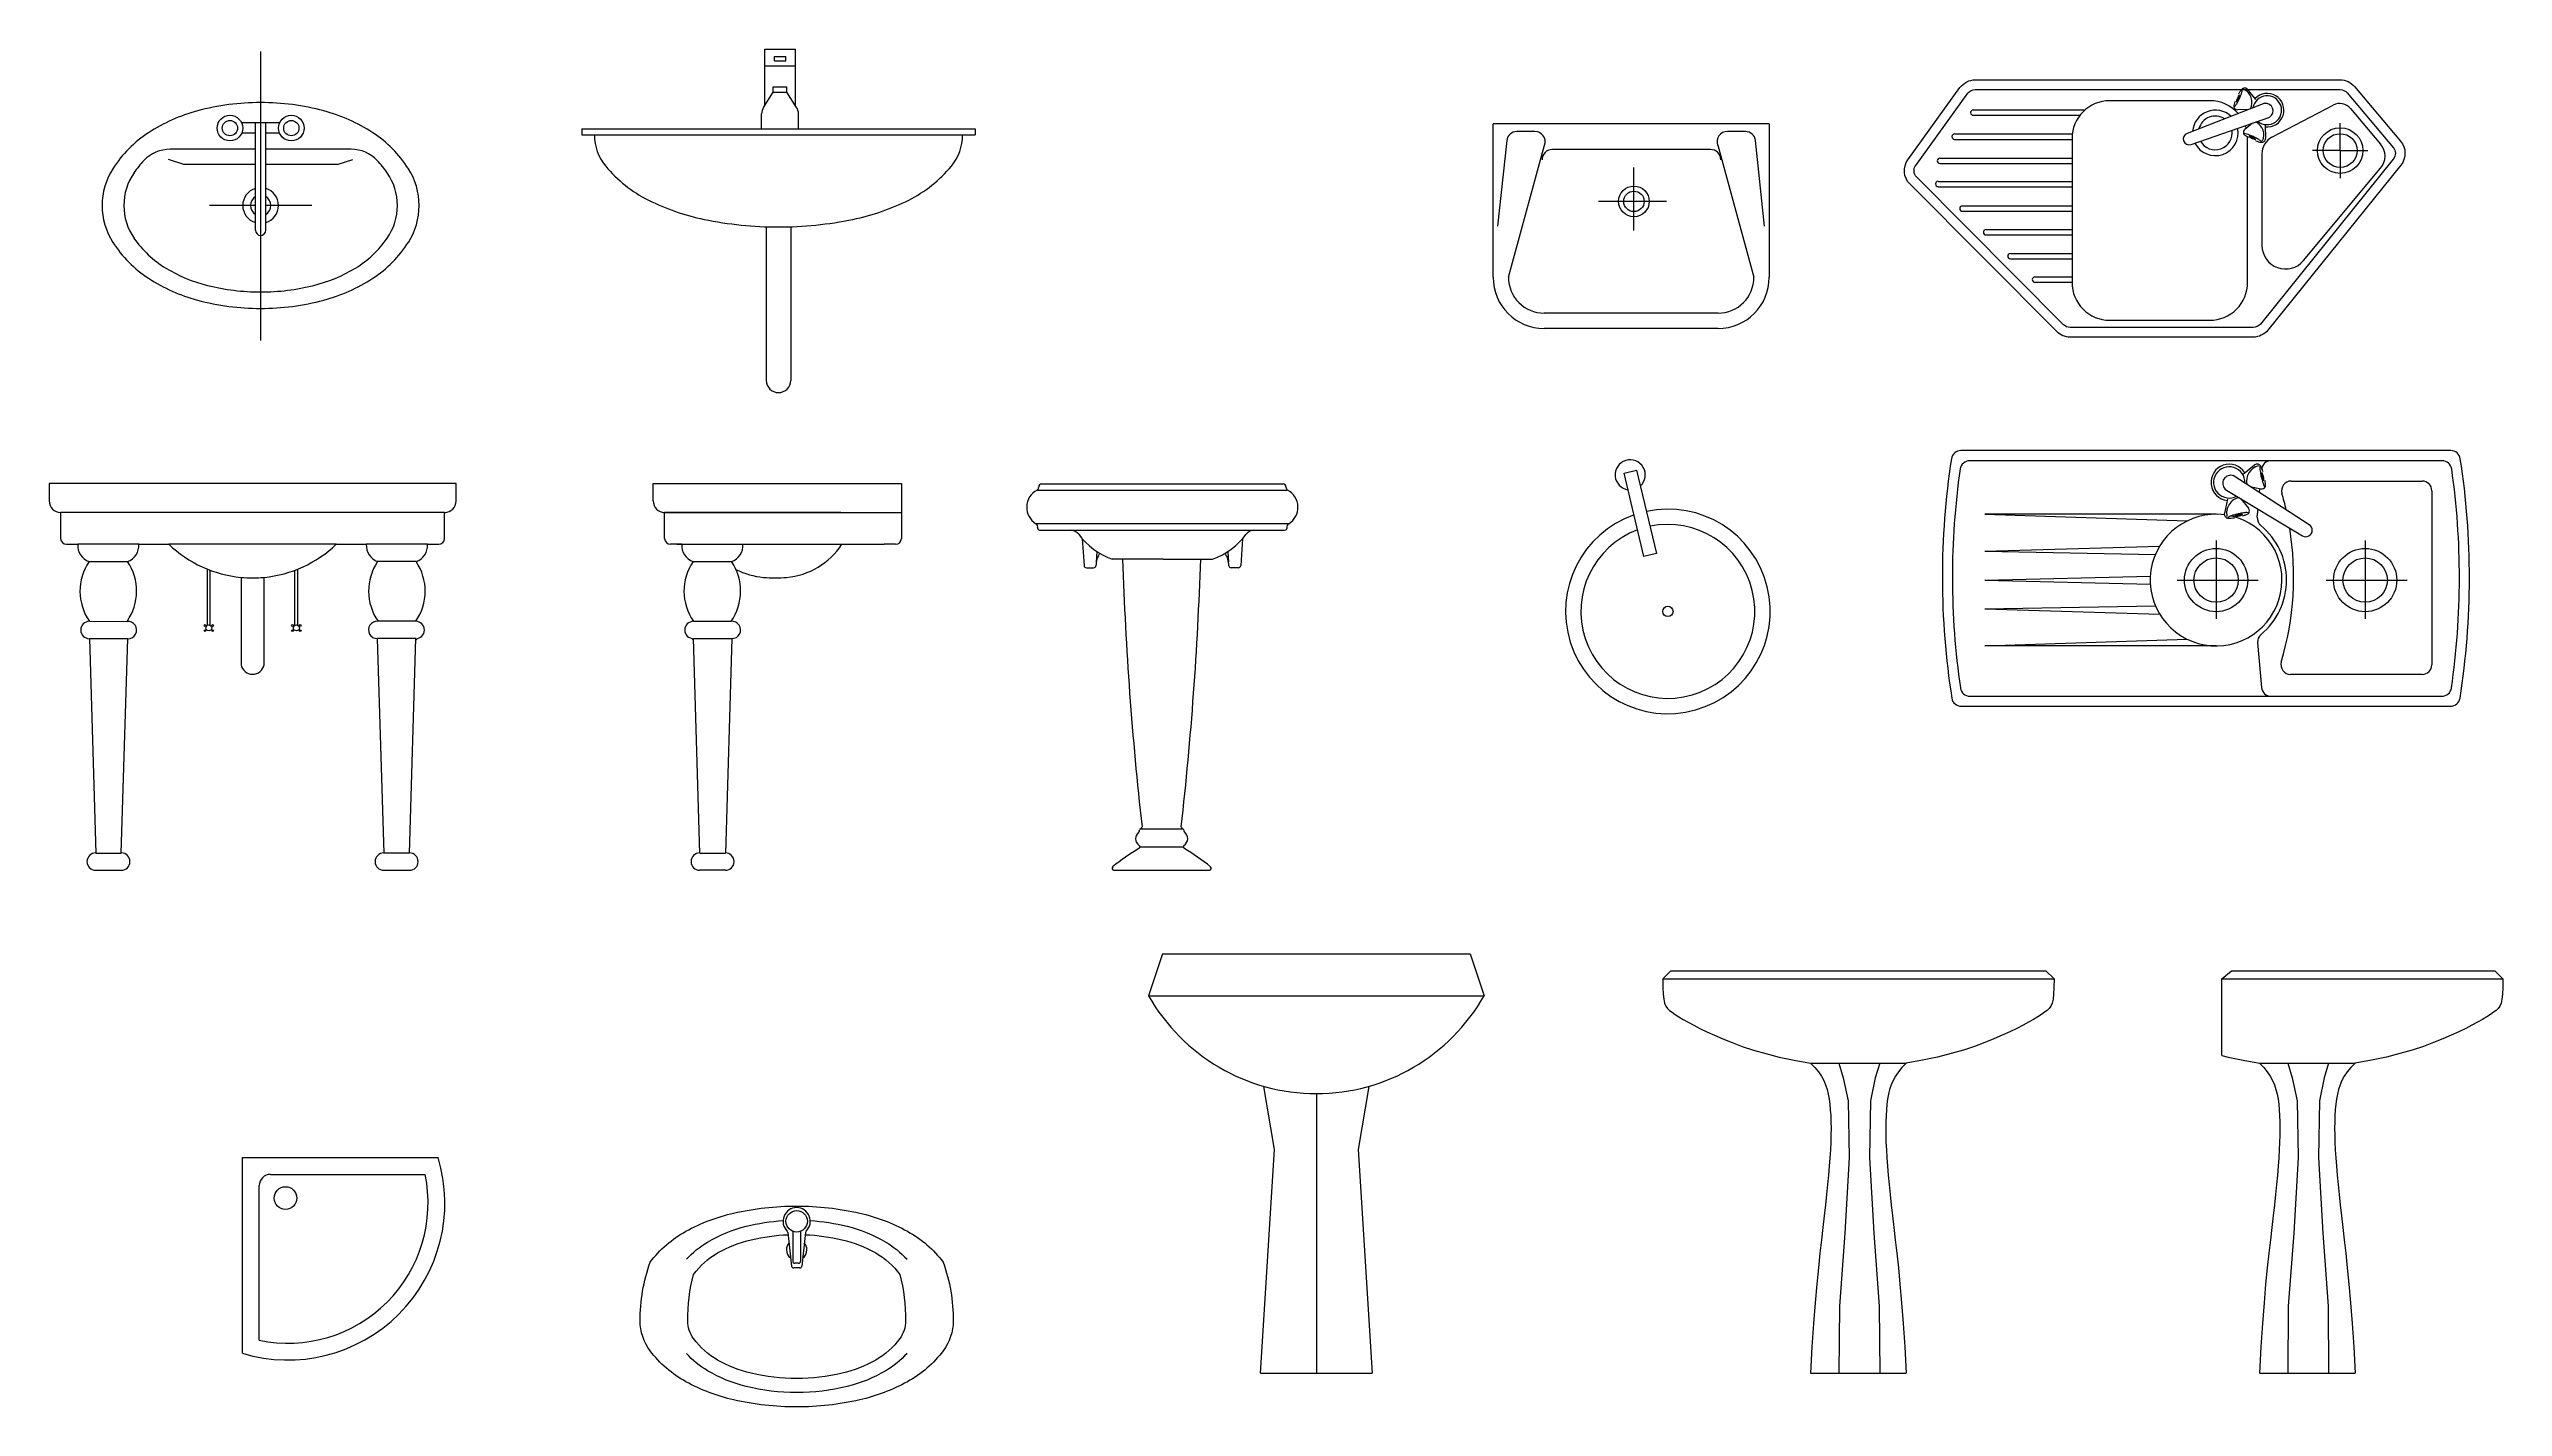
# Model space of a CAD drawing. Header units: centimetres. Extents: x 1964 to 2800, y 7671 to 8291.
# Drawn here: x 2252 to 2800, y 7671 to 7975 of the extents above; entities that cross this region are included whole.
import ezdxf

# ---------------------------------------------------------------- set-up
doc = ezdxf.new("R2010")
doc.units = ezdxf.units.CM
doc.header["$LTSCALE"] = 12.7
doc.styles.add('Txt', font='txt_____.ttf')

# ---------------------------------------------------------------- blocks, each defined once
blk = doc.blocks.new('Group')
for p, q in [((1109.81, 1838.92), (1165.3, 1838.92)), ((1109.81, 1835.04), (1109.81, 1838.92)), ((1165.3, 1838.92), (1165.3, 1826.66)), ((1112.39, 1832.25), (1112.17, 1832.47)), ((1112.39, 1832.46), (1165.3, 1832.46)), ((1151.75, 1832.46), (1112.39, 1832.46)), ((1112.39, 1826.66), (1112.39, 1832.46)), ((1116.21, 1825.37), (1113.68, 1825.37)), ((1115.13, 1825.37), (1149.59, 1825.37)), ((1116.21, 1825.37), (1161.48, 1825.37)), ((1118.73, 1821.5), (1127.35, 1821.5)), ((1126.36, 1825.37), (1149.59, 1825.37)), ((1164.01, 1825.37), (1161.48, 1825.37)), ((1118.82, 1808.13), (1127.26, 1808.13)), ((1118.83, 1803.91), (1118.46, 1804.29)), ((1120.23, 1756.33), (1118.82, 1804.26)), ((1118.82, 1804.26), (1127.44, 1804.26)), ((1127.44, 1804.26), (1125.96, 1756.33)), ((1120.23, 1756.33), (1125.96, 1756.33)), ((1125.96, 1752.46), (1120.23, 1752.46))]:
    blk.add_line(p, q)
for centre, radius, start, end in [((1112.39, 1835.04), 2.58, 180, 270), ((1113.68, 1826.66), 1.29, 180, 270), ((1164.01, 1826.66), 1.29, 270, 0), ((1120.08, 1825.13), 3.88, 176.5107, 249.7114), ((1128.55, 1814.88), 11.84, 146.0277, 214.7608), ((1117.53, 1814.88), 11.84, 325.2392, 33.9723), ((1126.01, 1825.13), 3.88, 290.2886, 3.4893), ((1138.31, 1834.21), 16.3, 274.7125, 327.1526), ((1135.83, 1834.21), 16.3, 242.613, 265.2875), ((1137.07, 1844.37), 26.53, 264.4186, 275.5814), ((1118.82, 1806.19), 1.94, 90, 270), ((1127.43, 1806.2), 1.94, 270.1208, 95.1404), ((1120.23, 1754.4), 1.94, 90, 270), ((1125.96, 1754.4), 1.94, 270, 90)]:
    blk.add_arc(centre, radius, start, end)
blk = doc.blocks.new('Group-1')
for p, q in [((1018.03, 1644.49), (1018.03, 1688.22)), ((1018.03, 1688.22), (1061.76, 1688.22)), ((1024.28, 1684.47), (1058.85, 1684.47)), ((1021.78, 1647.4), (1021.78, 1681.97))]:
    blk.add_line(p, q)
blk.add_circle((1027.65, 1679.18), 2.54)
for centre, radius, start, end in [((1028.19, 1678.06), 35.08, 253.1627, 16.8373), ((1024.28, 1681.97), 2.5, 90, 180), ((1028.19, 1678.06), 31.33, 258.1904, 11.8096)]:
    blk.add_arc(centre, radius, start, end)
blk = doc.blocks.new('Group-2')
for p, q in [((1139.92, 1671.51), (1140.77, 1663.98)), ((1141.01, 1671.76), (1141.01, 1665.09)), ((1142.79, 1671.76), (1142.79, 1665.09)), ((1143.88, 1671.51), (1143.03, 1663.98)), ((1142.55, 1663.55), (1141.25, 1663.55)), ((1142.31, 1664.61), (1141.49, 1664.61))]:
    blk.add_line(p, q)
at = {"flags": 128}
blk.add_lwpolyline([(1106.91, 1651.71, -0.08588), (1109.14, 1664.82, -0.106), (1117.16, 1671.77, -0.069793), (1127.81, 1675.82, -0.056023), (1141.9, 1677.4, -0.056023), (1155.99, 1675.82, -0.069793), (1166.64, 1671.77, -0.106), (1174.66, 1664.82, -0.08588), (1176.89, 1651.71, -0.162866), (1174.66, 1645.06, -0.106), (1166.64, 1638.11, -0.069793), (1155.99, 1634.06, -0.056023), (1141.9, 1632.48, -0.056023), (1127.81, 1634.06, -0.069793), (1117.16, 1638.11, -0.106), (1109.14, 1645.06, -0.162866)], format="xyb", close=True, dxfattribs=at)
for points in [[(1117.24, 1665.49, -0.074504), (1121.99, 1669.36, -0.073644), (1130.61, 1672.88, -0.044063), (1138.85, 1674.14, -0.044063)], [(1144.95, 1674.14, -0.044063), (1153.19, 1672.88, -0.073644), (1161.81, 1669.36, -0.074504), (1166.56, 1665.49, -0.074504)], [(1117.55, 1651.71, -0.063232), (1118.85, 1662.13, -0.106388), (1124.23, 1666.92, -0.07128), (1131.75, 1669.86, -0.046794), (1139.98, 1670.99, -0.046794)], [(1143.82, 1670.99, -0.046794), (1152.05, 1669.86, -0.07128), (1159.57, 1666.92, -0.106388), (1164.95, 1662.13, -0.063232), (1166.25, 1651.71, -0.159339), (1164.95, 1647.75, -0.106388), (1159.57, 1642.96, -0.07128), (1152.05, 1640.03, -0.057603), (1141.9, 1638.85, -0.057603), (1131.75, 1640.03, -0.07128), (1124.23, 1642.96, -0.106388), (1118.85, 1647.75, -0.159339), (1117.55, 1651.71, -0.159339)], [(1140.19, 1669.14, 0.182672), (1139.62, 1667.63, 0.241258), (1140.57, 1665.78, 0.241258)], [(1143.23, 1665.78, 0.241258), (1144.18, 1667.63, 0.241258)], [(1144.18, 1667.63, 0.182672), (1143.61, 1669.14, 0.182672)], [(1166.56, 1644.44, -0.074504), (1161.81, 1640.58, -0.073644), (1153.19, 1637.06, -0.06019), (1141.9, 1635.69, -0.06019), (1130.61, 1637.06, -0.073644), (1121.99, 1640.58, -0.074504), (1117.24, 1644.44, -0.074504)]]:
    blk.add_lwpolyline(points, format="xyb", dxfattribs=at)
blk.add_circle((1141.9, 1673.99), 2.4)
for centre, radius, start, end in [((1141.9, 1673.99), 3.05, 314.0164, 225.9836), ((1139.45, 1671.45), 0.48, 6.4234, 45.9836), ((1144.35, 1671.45), 0.48, 134.0164, 173.5766), ((1141.25, 1664.03), 0.48, 186.4234, 270), ((1141.49, 1665.09), 0.48, 180, 270), ((1142.31, 1665.09), 0.48, 270, 0), ((1142.55, 1664.03), 0.48, 270, 353.5766)]:
    blk.add_arc(centre, radius, start, end)
blk = doc.blocks.new('Group-3')
for p, q in [((1022.09, 1935.55), (1022.09, 1870.95)), ((1026.33, 1919.55), (1017.85, 1919.55)), ((1020.95, 1917.27), (1017.85, 1917.27)), ((1020.95, 1895.55), (1020.95, 1919.55)), ((1023.23, 1895.55), (1023.23, 1919.55)), ((1026.33, 1917.27), (1023.23, 1917.27)), ((1004.94, 1910.25), (1001.51, 1911.39)), ((1020.95, 1913.67), (1001.84, 1913.67)), ((1020.95, 1910.25), (1004.94, 1910.25)), ((1042.34, 1913.67), (1023.23, 1913.67)), ((1039.23, 1910.25), (1023.23, 1910.25)), ((1039.23, 1910.25), (1042.66, 1911.39)), ((1020.95, 1901.1), (1010.66, 1901.1)), ((1033.52, 1901.1), (1023.23, 1901.1))]:
    blk.add_line(p, q)
for centre, radius in [((1015.23, 1918.41), 2.86), ((1015.23, 1918.41), 1.71), ((1028.95, 1918.41), 2.86), ((1028.95, 1918.41), 1.71)]:
    blk.add_circle(centre, radius)
for centre, radius, start, end in [((1017.93, 1885.21), 38.36, 105.0638, 123.0146), ((1022.09, 1869.78), 54.34, 90, 105.0638), ((1022.09, 1869.78), 54.34, 74.9362, 90), ((1026.24, 1885.21), 38.36, 56.9854, 74.9362), ((1011.6, 1894.96), 26.73, 123.0146, 147.4834), ((1032.58, 1894.96), 26.73, 32.5166, 56.9854), ((1001.97, 1901.1), 15.32, 147.4834, 180), ((1012.84, 1895.29), 23.13, 136.6789, 145.4844), ((1001.84, 1905.67), 8, 90, 136.6789), ((1042.34, 1905.67), 8, 43.3211, 90), ((1031.33, 1895.29), 23.13, 34.5156, 43.3211), ((1042.2, 1901.1), 15.32, 0, 32.5166), ((1004.4, 1901.1), 12.88, 145.4844, 180), ((1022.09, 1901.1), 4, 106.6015, 253.3985), ((1022.09, 1901.1), 4, 286.6015, 73.3985), ((1039.78, 1901.1), 12.88, 0, 34.5156), ((1001.97, 1901.1), 15.32, 180, 212.5166), ((1004.4, 1901.1), 12.88, 180, 214.5156), ((1022.09, 1901.1), 2.29, 120, 240), ((1022.09, 1901.1), 2.29, 300, 60), ((1039.78, 1901.1), 12.88, 325.4844, 0), ((1042.2, 1901.1), 15.32, 327.4834, 0), ((1011.6, 1907.24), 26.73, 212.5166, 236.9854), ((1012.84, 1906.91), 23.13, 214.5156, 238.938), ((1022.09, 1895.55), 1.14, 180, 0), ((1031.33, 1906.91), 23.13, 301.062, 325.4844), ((1032.58, 1907.24), 26.73, 303.0146, 327.4834), ((1018.42, 1916.17), 33.95, 238.938, 255.991), ((1025.75, 1916.17), 33.95, 284.009, 301.062), ((1017.93, 1916.99), 38.36, 236.9854, 254.9362), ((1022.09, 1930.86), 49.09, 255.991, 270), ((1022.09, 1930.86), 49.09, 270, 284.009), ((1026.24, 1916.99), 38.36, 285.0638, 303.0146), ((1022.09, 1932.42), 54.34, 254.9362, 270), ((1022.09, 1932.42), 54.34, 270, 285.0638)]:
    blk.add_arc(centre, radius, start, end)
blk = doc.blocks.new('Group-4')
for p, q in [((1134.76, 1936.07), (1141.61, 1936.07)), ((1134.76, 1923.45), (1134.76, 1936.07)), ((1141.61, 1923.45), (1141.61, 1936.07)), ((1134.76, 1932.3), (1141.61, 1932.3)), ((1136.91, 1933.48), (1136.91, 1934.42)), ((1136.91, 1934.42), (1139.45, 1934.42)), ((1136.91, 1933.48), (1139.45, 1933.48)), ((1139.45, 1933.48), (1139.45, 1934.42)), ((1134.49, 1923.02), (1136.64, 1926.47)), ((1136.64, 1926.47), (1136.64, 1927.65)), ((1136.64, 1927.65), (1139.73, 1927.65)), ((1136.64, 1926.47), (1139.73, 1926.47)), ((1139.73, 1926.47), (1139.73, 1927.65)), ((1141.88, 1923.02), (1139.73, 1926.47)), ((1134.07, 1918.24), (1134.07, 1921.57)), ((1142.3, 1918.24), (1142.3, 1921.57)), ((1093.91, 1918.24), (1093.91, 1916.87)), ((1093.91, 1918.24), (1181.78, 1918.24)), ((1093.91, 1916.87), (1181.78, 1916.87)), ((1181.78, 1918.24), (1181.78, 1916.87)), ((1135.1, 1896.34), (1135.1, 1862.01)), ((1140.58, 1896.34), (1140.58, 1862.01))]:
    blk.add_line(p, q)
at = {"flags": 128}
for points in [[(1096.69, 1916.87, 0.174705), (1099.21, 1909.9, 0.104203), (1108.75, 1902.32, 0.064948), (1121.2, 1898, 0.051099), (1137.84, 1896.3, 0.051099)], [(1137.84, 1896.3, 0.051099), (1154.48, 1898, 0.064948), (1166.94, 1902.32, 0.104203), (1176.48, 1909.9, 0.174705), (1178.99, 1916.87, 0.174705)]]:
    blk.add_lwpolyline(points, format="xyb", dxfattribs=at)
for centre, start, end in [((1136.81, 1921.57), 148.0127, 180), ((1139.56, 1921.57), 0, 31.9873), ((1137.84, 1862.01), 180, 0)]:
    blk.add_arc(centre, 2.74, start, end)
blk = doc.blocks.new('Group-12')
blk.add_lwpolyline([(1326.85, 1841.25), (1329.64, 1841.91), (1334.06, 1823.27), (1331.27, 1822.61)], close=True)
blk.add_circle((1336.62, 1810.35), 1.16)
for centre, radius, start, end in [((1328.2, 1840.87), 3.37, 312.6276, 262.108), ((1336.62, 1810.35), 22.87, 109.3086, 102.112), ((1336.62, 1810.35), 19.44, 110.3653, 101.8945)]:
    blk.add_arc(centre, radius, start, end)
blk = doc.blocks.new('Group-13')
for p, q in [((1359.27, 1919.33), (1297.55, 1919.33)), ((1297.55, 1885.04), (1297.55, 1919.33)), ((1300.6, 1915.61), (1298.57, 1896.47)), ((1300.98, 1885.04), (1309.07, 1914.6)), ((1306.91, 1917.63), (1302.87, 1917.63)), ((1347.75, 1914.6), (1355.84, 1885.04)), ((1353.95, 1917.63), (1349.91, 1917.63)), ((1358.25, 1896.47), (1356.22, 1915.61)), ((1359.27, 1919.33), (1359.27, 1885.04)), ((1346.16, 1913.62), (1310.8, 1913.62)), ((1329.03, 1895.48), (1329.03, 1909.57)), ((1336.31, 1902.02), (1321.11, 1902.02)), ((1347.84, 1877.04), (1308.98, 1877.04)), ((1347.84, 1873.61), (1308.98, 1873.61))]:
    blk.add_line(p, q)
for radius in [3.43, 2.29]:
    blk.add_circle((1329.03, 1902.02), radius)
for centre, radius, start, end in [((1302.87, 1915.35), 2.29, 90, 173.4364), ((1306.91, 1915.35), 2.29, 340.9798, 90), ((1349.91, 1915.35), 2.29, 90, 199.0202), ((1353.95, 1915.35), 2.29, 6.5636, 90), ((1310.8, 1911.33), 2.29, 90, 180), ((1346.16, 1911.33), 2.29, 0, 90), ((1308.98, 1885.04), 11.43, 180, 270), ((1308.98, 1885.04), 8, 180, 270), ((1347.84, 1885.04), 11.43, 270, 360), ((1347.84, 1885.04), 8, 270, 360)]:
    blk.add_arc(centre, radius, start, end)
blk = doc.blocks.new('Group-29')
for p, q in [((1509.68, 1844.04), (1404.07, 1844.04)), ((1465.31, 1841.12), (1467.77, 1843.12)), ((1468.96, 1842.76), (1469.03, 1842.84)), ((1469.03, 1842.84), (1469.13, 1842.8)), ((1461.12, 1837.71), (1478.47, 1827.27)), ((1479.97, 1829.69), (1463, 1840.72)), ((1466.74, 1838.3), (1469.14, 1837.75)), ((1468.85, 1836.92), (1468.93, 1837.8)), ((1469.39, 1841.32), (1469.41, 1841.34)), ((1469.41, 1841.34), (1469.44, 1841.33)), ((1469.8, 1839.63), (1469.78, 1839.64)), ((1469.81, 1839.63), (1469.8, 1839.63)), ((1469.83, 1839.65), (1469.81, 1839.63)), ((1469.81, 1839.63), (1469.81, 1839.63)), ((1470.1, 1838.2), (1470.01, 1838.24)), ((1470.17, 1838.28), (1470.1, 1838.2)), ((1475.93, 1839.49), (1505.22, 1839.49)), ((1507.37, 1837.34), (1507.37, 1798.41)), ((1407.48, 1832.08), (1452.71, 1830.59)), ((1459.15, 1832.08), (1407.48, 1832.08)), ((1461.73, 1835.45), (1461, 1832.29)), ((1464.71, 1835.55), (1466.43, 1833.41)), ((1465.03, 1831.99), (1465.01, 1832.01)), ((1465.02, 1831.95), (1465.03, 1831.98)), ((1465.03, 1831.98), (1465.03, 1831.99)), ((1465.03, 1831.98), (1465.03, 1831.98)), ((1466.44, 1832.34), (1466.36, 1832.41)), ((1466.4, 1832.25), (1466.44, 1832.34)), ((1468.36, 1831.4), (1468.53, 1833.25)), ((1461.84, 1831.37), (1461.8, 1831.27)), ((1461.8, 1831.27), (1461.88, 1831.2)), ((1463.33, 1831.62), (1463.31, 1831.59)), ((1463.31, 1831.59), (1463.34, 1831.57)), ((1407.48, 1823.79), (1446.56, 1824.97)), ((1407.48, 1823.79), (1445.59, 1823.08)), ((1459.15, 1826.2), (1459.15, 1808.69)), ((1492.47, 1826.2), (1492.47, 1808.69)), ((1407.48, 1817.35), (1444.46, 1818.24)), ((1407.48, 1817.35), (1444.46, 1816.47)), ((1450.47, 1817.35), (1468.54, 1817.35)), ((1483.79, 1817.35), (1501.85, 1817.35)), ((1407.48, 1810.92), (1445.59, 1811.63)), ((1407.48, 1810.92), (1446.56, 1809.74)), ((1407.48, 1802.63), (1452.71, 1804.12)), ((1459.15, 1802.63), (1407.48, 1802.63)), ((1468.42, 1803.36), (1469.3, 1793.35)), ((1505.22, 1796.26), (1475.79, 1796.26)), ((1404.13, 1791.38), (1509.62, 1791.38))]:
    blk.add_line(p, q)
at = {"flags": 128}
blk.add_lwpolyline([(1402.2, 1789.14), (1511.55, 1789.14, 0.369199), (1513.67, 1790.96, 0.077539), (1513.74, 1844.47, 0.369953), (1511.62, 1846.29), (1402.13, 1846.29, 0.369953), (1400, 1844.47, 0.077539), (1400.08, 1790.96, 0.369199)], format="xyb", close=True, dxfattribs=at)
for centre, radius in [((1459.15, 1817.35), 7.07), ((1459.15, 1817.35), 4.96), ((1492.47, 1817.35), 7.07), ((1492.47, 1817.35), 4.96)]:
    blk.add_circle(centre, radius)
for centre, radius, start, end in [((1404.07, 1841.89), 2.15, 90, 171.8596), ((1462.09, 1839.19), 4.08, 31.7023, 263.9033), ((1469.46, 1839.49), 3.5, 103.4587, 192.3086), ((1468.31, 1842.36), 0.932, 27.8914, 125.3834), ((1471.44, 1841.89), 2.15, 90, 174.9929), ((1509.68, 1841.89), 2.15, 8.1404, 90), ((1571.53, 1817.94), 171.32, 171.8596, 188.2942), ((1462.09, 1839.19), 3.51, 357.5901, 298.7026), ((1462.44, 1838.97), 1.81, 71.7225, 224.2447), ((1472.39, 1842.4), 3.45, 173.9916, 184.8702), ((1477.44, 1842.83), 8.51, 184.8702, 189.6042), ((1485.51, 1844.2), 16.7, 189.6042, 192.9836), ((1466.21, 1840.98), 3.45, 21.0971, 31.9757), ((1469.31, 1838.68), 0.946, 259.2871, 331.7795), ((1485.51, 1844.2), 16.7, 192.9836, 196.3631), ((1470.89, 1841.24), 1.5, 176.8576, 186.1544), ((1473.1, 1841.48), 3.73, 186.1544, 190.1437), ((1461.49, 1839.15), 8.51, 16.3631, 21.0971), ((1468.13, 1840.6), 1.5, 19.8129, 29.1097), ((1476.67, 1842.11), 7.35, 190.1437, 192.9836), ((1477.65, 1841.89), 8.51, 196.3631, 201.0971), ((1476.67, 1842.11), 7.35, 192.9836, 195.8236), ((1466.04, 1839.85), 3.73, 15.8236, 19.8129), ((1473.19, 1841.13), 3.73, 195.8236, 199.8129), ((1462.55, 1838.86), 7.35, 12.9836, 15.8236), ((1471.09, 1840.37), 1.5, 199.8129, 209.1097), ((1462.55, 1838.86), 7.35, 10.1437, 12.9836), ((1472.93, 1840.07), 3.45, 201.0971, 211.9757), ((1466.12, 1839.5), 3.73, 6.1544, 10.1437), ((1468.33, 1839.73), 1.5, 356.8576, 6.1544), ((1461.7, 1838.21), 8.51, 4.8702, 9.6042), ((1466.75, 1838.64), 3.45, 353.9916, 4.8702), ((1475.93, 1837.34), 2.15, 90, 196.0757), ((1505.22, 1837.34), 2.15, 0, 90), ((1342.22, 1817.94), 171.32, 351.7058, 8.1404), ((1459.15, 1817.35), 14.72, 82.7783, 76.8723), ((1461.92, 1832.13), 0.932, 170.5839, 268.0759), ((1465, 1832.36), 3.5, 101.2854, 192.5086), ((1465.49, 1823.72), 8.51, 106.3631, 111.0971), ((1467.8, 1815.87), 16.7, 102.9836, 106.3631), ((1465.8, 1824.72), 7.35, 102.9836, 105.8236), ((1467.8, 1815.87), 16.7, 99.6042, 102.9836), ((1465.8, 1824.72), 7.35, 100.1437, 102.9836), ((1465.16, 1828.29), 3.73, 96.1544, 100.1437), ((1463.53, 1835.36), 3.73, 285.8236, 289.8129), ((1464.92, 1830.51), 1.5, 86.8576, 96.1544), ((1464.29, 1833.27), 1.5, 289.8129, 299.1097), ((1466.43, 1823.94), 8.51, 94.8702, 99.6042), ((1462.75, 1839.89), 8.51, 286.3631, 291.0971), ((1466, 1828.99), 3.45, 83.9916, 94.8702), ((1464.58, 1835.17), 3.45, 291.0971, 301.9757), ((1465.67, 1832.85), 0.946, 324.1878, 36.6802), ((1409.2, 1818.11), 67.29, 12.8211, 16.0757), ((1463.67, 1828.45), 3.45, 111.0971, 121.9757), ((1462.24, 1834.63), 3.45, 263.9916, 274.8702), ((1461.81, 1839.68), 8.51, 274.8702, 279.6042), ((1464.06, 1830.31), 1.5, 109.8129, 119.1097), ((1463.42, 1833.07), 1.5, 266.8576, 276.1544), ((1464.81, 1828.21), 3.73, 105.8236, 109.8129), ((1463.18, 1835.28), 3.73, 276.1544, 280.1437), ((1462.54, 1838.85), 7.35, 280.1437, 282.9836), ((1462.54, 1838.85), 7.35, 282.9836, 285.8236), ((1470.51, 1831.21), 2.15, 174.9929, 230.6643), ((1459.15, 1817.35), 15.76, 309.5774, 50.6643), ((1409.2, 1818.11), 67.29, 343.5203, 9.3029), ((1479.22, 1828.48), 1.43, 238.0591, 58.0591), ((1470.57, 1803.55), 2.15, 129.5774, 185.0071), ((1475.79, 1798.41), 2.15, 163.5203, 270), ((1505.22, 1798.41), 2.15, 270, 0), ((1404.13, 1793.53), 2.15, 188.2942, 270), ((1471.44, 1793.53), 2.15, 185.0071, 270), ((1509.62, 1793.53), 2.15, 270, 351.7058)]:
    blk.add_arc(centre, radius, start, end)
blk = doc.blocks.new('Group-30')
for p, q in [((1464.35, 1925.8), (1464.32, 1925.8)), ((1464.36, 1925.78), (1464.35, 1925.8)), ((1464.97, 1927.08), (1464.88, 1927.06)), ((1465.02, 1926.99), (1464.97, 1927.08)), ((1468.05, 1924.78), (1466.16, 1927.09)), ((1404.89, 1922.46), (1429.84, 1922.46)), ((1404.89, 1921.26), (1428.71, 1921.26)), ((1470.03, 1923.95), (1452.65, 1917.23)), ((1453.56, 1914.76), (1471.16, 1920.87)), ((1463.08, 1923.19), (1463.13, 1923.1)), ((1463.13, 1923.1), (1463.23, 1923.12)), ((1463.65, 1924.36), (1463.66, 1924.34)), ((1463.66, 1924.34), (1463.67, 1924.33)), ((1463.67, 1924.33), (1463.69, 1924.34)), ((1463.67, 1924.33), (1463.67, 1924.33)), ((1466.44, 1922.55), (1463.91, 1922.51)), ((1471.64, 1916.36), (1485.35, 1923.54)), ((1489.22, 1922.78), (1495.92, 1914.85)), ((1400.71, 1917.09), (1427, 1917.09)), ((1400.71, 1915.89), (1426.95, 1915.89)), ((1465.32, 1917.13), (1465.41, 1917.18)), ((1465.34, 1917.04), (1465.32, 1917.13)), ((1467.29, 1919.53), (1465.54, 1918.09)), ((1466.52, 1916.54), (1466.53, 1916.55)), ((1466.53, 1916.54), (1466.52, 1916.54)), ((1466.53, 1916.55), (1466.55, 1916.56)), ((1466.53, 1916.51), (1466.53, 1916.54)), ((1468, 1915.86), (1467.97, 1915.85)), ((1467.99, 1915.89), (1468, 1915.86)), ((1469.3, 1915.29), (1469.21, 1915.24)), ((1469.28, 1915.39), (1469.3, 1915.29)), ((1470.15, 1918.97), (1470.21, 1916.05)), ((1486.88, 1913.38), (1486.88, 1919.54)), ((1397.44, 1911.68), (1426.95, 1911.68)), ((1397.44, 1910.48), (1426.95, 1910.48)), ((1469.39, 1912.64), (1469.39, 1892.16)), ((1478.68, 1888.79), (1495.93, 1909.43)), ((1486.88, 1913.38), (1480.72, 1913.38)), ((1486.88, 1913.38), (1493.05, 1913.38)), ((1486.88, 1913.38), (1486.88, 1907.21)), ((1397.04, 1906.5), (1426.95, 1906.5)), ((1397.04, 1905.31), (1426.95, 1905.31)), ((1402.46, 1901.01), (1426.95, 1901.01)), ((1402.46, 1899.82), (1426.95, 1899.82)), ((1407.75, 1895.7), (1426.95, 1895.7)), ((1407.75, 1894.51), (1426.95, 1894.51)), ((1413.17, 1890.38), (1426.95, 1890.38)), ((1413.17, 1889.19), (1426.95, 1889.19)), ((1418.66, 1885.14), (1426.95, 1885.14)), ((1418.66, 1883.95), (1426.95, 1883.95))]:
    blk.add_line(p, q)
at = {"flags": 128}
for points in [[(1467.44, 1871.67), (1426.53, 1871.67, -0.199508), (1423.54, 1872.91), (1390.7, 1905.91, -0.367507), (1390.27, 1911.34), (1401.91, 1927.45, -0.240789), (1405.33, 1929.2), (1486.87, 1929.2, -0.221067), (1490.09, 1927.7), (1500.38, 1915.49, -0.359031), (1500.44, 1910.13), (1470.72, 1873.24, -0.226911)], [(1467.44, 1873.83), (1426.53, 1873.83, -0.199508), (1425.07, 1874.44), (1392.23, 1907.43, -0.367507), (1392.02, 1910.08), (1403.66, 1926.19, -0.240789), (1405.33, 1927.04), (1486.87, 1927.04, -0.221067), (1488.44, 1926.31), (1498.74, 1914.1, -0.359031), (1498.76, 1911.49), (1469.04, 1874.6, -0.226911)]]:
    blk.add_lwpolyline(points, format="xyb", close=True, dxfattribs=at)
for points in [[(1464.1, 1921.65, 0.216207), (1457.77, 1924.52), (1435.36, 1924.52, 0.414214), (1426.95, 1916.11), (1426.95, 1883.87, 0.414214), (1435.36, 1875.45), (1457.77, 1875.45, 0.414214), (1466.18, 1883.87), (1466.18, 1916.11, 0.009896), (1466.18, 1916.44, 0.009896)], [(1465.87, 1918.37, 0.018787), (1465.68, 1918.97, 0.018787)]]:
    blk.add_lwpolyline(points, format="xyb", dxfattribs=at)
for radius in [5.09, 3.78]:
    blk.add_circle((1486.88, 1913.38), radius)
for centre, radius, start, end in [((1470.06, 1922.26), 6.77, 155.1577, 157.9976), ((1470.06, 1922.26), 6.77, 152.3178, 155.1577), ((1467.1, 1923.82), 3.43, 148.3285, 152.3178), ((1457.95, 1927.87), 6.77, 335.1577, 337.9976), ((1471.07, 1922.33), 7.83, 147.0443, 151.7783), ((1465.36, 1924.89), 1.38, 139.0317, 148.3285), ((1461.05, 1926.62), 3.43, 337.9976, 341.987), ((1463, 1925.99), 1.38, 341.987, 351.2838), ((1450.39, 1931.42), 15.37, 335.1577, 338.5372), ((1467.16, 1924.86), 3.17, 136.1657, 147.0443), ((1457.4, 1928.66), 7.83, 338.5372, 343.2712), ((1465.53, 1926.51), 0.858, 42.758, 140.25), ((1461.86, 1927.32), 3.17, 343.2712, 354.1498), ((1463.96, 1924.14), 3.22, 333.4595, 64.6827), ((1470.56, 1922.4), 3.23, 229.7642, 170.8767), ((1470.56, 1922.4), 3.75, 263.8764, 136.0774), ((1404.89, 1921.86), 0.597, 90, 270), ((1458.98, 1917.33), 5.09, 46.5026, 175.782), ((1458.98, 1917.33), 3.78, 56.3549, 165.9297), ((1466.24, 1922.86), 3.17, 163.2712, 174.1498), ((1463.93, 1923.38), 0.871, 196.3619, 268.8543), ((1470.7, 1921.52), 7.83, 158.5372, 163.2712), ((1460.94, 1925.32), 3.17, 316.1657, 327.0443), ((1457.03, 1927.85), 7.83, 327.0443, 331.7783), ((1465.02, 1924.15), 1.38, 161.987, 171.2838), ((1462.65, 1925.24), 1.38, 319.0317, 328.3285), ((1466.97, 1923.51), 3.43, 157.9976, 161.987), ((1460.91, 1926.32), 3.43, 328.3285, 332.3178), ((1450.39, 1931.42), 15.37, 331.7783, 335.1577), ((1457.95, 1927.87), 6.77, 332.3178, 335.1577), ((1466.62, 1916.87), 3.22, 335.6328, 64.4827), ((1470.21, 1922.28), 1.67, 303.8966, 96.4188), ((1486.81, 1920.74), 3.16, 40.1663, 117.6389), ((1400.71, 1916.49), 0.597, 90, 270), ((1453.11, 1915.99), 1.31, 110.2332, 290.2332), ((1458.98, 1917.33), 5.09, 206.4833, 11.81), ((1458.98, 1917.33), 3.78, 209.0458, 9.2474), ((1466.11, 1917.44), 0.871, 131.4612, 203.9536), ((1467.54, 1919.33), 3.17, 226.1657, 237.0443), ((1465.08, 1914.03), 3.17, 73.2712, 84.1498), ((1470.07, 1923.24), 7.83, 237.0443, 241.7783), ((1463.74, 1909.56), 7.83, 68.5372, 73.2712), ((1467.44, 1917.56), 1.38, 229.0317, 238.3285), ((1466.34, 1915.19), 1.38, 71.987, 81.2838), ((1460.99, 1902.55), 15.37, 65.1577, 68.5372), ((1468.51, 1919.3), 3.43, 238.3285, 242.3178), ((1465.71, 1913.24), 3.43, 67.9976, 71.987), ((1470.06, 1922.26), 6.77, 242.3178, 245.1577), ((1464.46, 1910.15), 6.77, 65.1577, 67.9976), ((1470.06, 1922.26), 6.77, 245.1577, 247.9976), ((1464.46, 1910.15), 6.77, 62.3178, 65.1577), ((1460.99, 1902.55), 15.37, 61.7783, 65.1577), ((1468.81, 1919.16), 3.43, 247.9976, 251.987), ((1466.01, 1913.1), 3.43, 58.3285, 62.3178), ((1468.18, 1917.21), 1.38, 251.987, 261.2838), ((1467.08, 1914.85), 1.38, 49.0317, 58.3285), ((1470.88, 1922.86), 7.83, 248.5372, 253.2712), ((1464.55, 1909.19), 7.83, 57.0443, 61.7783), ((1469.54, 1918.4), 3.17, 253.2712, 264.1498), ((1467.08, 1913.1), 3.17, 46.1657, 57.0443), ((1469.36, 1916.09), 0.858, 260.0655, 357.5575), ((1473.59, 1912.64), 4.21, 117.6389, 180), ((1492.7, 1912.13), 4.21, 320.1271, 40.1663), ((1397.44, 1911.08), 0.597, 90, 270), ((1397.04, 1905.91), 0.597, 90, 270), ((1402.46, 1900.42), 0.597, 90, 270), ((1407.75, 1895.11), 0.597, 90, 270), ((1413.17, 1889.78), 0.597, 90, 270), ((1474.65, 1892.16), 5.26, 180, 320.1271), ((1418.66, 1884.54), 0.597, 90, 270)]:
    blk.add_arc(centre, radius, start, end)
blk = doc.blocks.new('Group-34')
for p, q in [((1223.68, 1733.8), (1220.55, 1724.42)), ((1223.68, 1733.8), (1292.43, 1733.8)), ((1292.43, 1733.8), (1295.55, 1724.42)), ((1220.55, 1724.42), (1295.55, 1724.42)), ((1248.68, 1690.05), (1246.33, 1704.15)), ((1258.05, 1702.55), (1258.05, 1640.05)), ((1269.78, 1704.16), (1267.43, 1690.05)), ((1245.55, 1640.05), (1248.68, 1690.05)), ((1267.43, 1690.05), (1270.55, 1640.05)), ((1245.55, 1640.05), (1270.55, 1640.05))]:
    blk.add_line(p, q)
blk.add_arc((1258.05, 1745.63), 43.08, 209.4871, 330.5129)
blk = doc.blocks.new('Group-35')
for p, q in [((1335.47, 1728.2), (1337.28, 1730.01)), ((1335.47, 1728.2), (1365.21, 1728.2)), ((1335.47, 1728.2), (1335.49, 1726.28)), ((1337.28, 1730.01), (1365.78, 1730.01)), ((1365.21, 1728.2), (1393.18, 1728.2)), ((1365.78, 1730.01), (1392.61, 1730.01)), ((1392.61, 1730.01), (1421.11, 1730.01)), ((1393.18, 1728.2), (1422.93, 1728.2)), ((1421.11, 1730.01), (1422.93, 1728.2)), ((1422.93, 1728.2), (1422.91, 1726.28)), ((1335.49, 1726.28), (1335.55, 1724.77)), ((1335.55, 1724.77), (1335.68, 1723.62)), ((1335.68, 1723.62), (1335.88, 1722.75)), ((1335.88, 1722.75), (1336.15, 1722.09)), ((1422.52, 1722.75), (1422.24, 1722.09)), ((1422.71, 1723.62), (1422.52, 1722.75)), ((1422.84, 1724.77), (1422.71, 1723.62)), ((1422.91, 1726.28), (1422.84, 1724.77)), ((1336.15, 1722.09), (1336.52, 1721.57)), ((1336.52, 1721.57), (1336.98, 1721.14)), ((1336.98, 1721.14), (1337.56, 1720.71)), ((1337.56, 1720.71), (1337.56, 1720.71)), ((1337.56, 1720.71), (1338.26, 1720.24)), ((1338.26, 1720.24), (1339.09, 1719.71)), ((1339.09, 1719.71), (1340.05, 1719.13)), ((1340.05, 1719.13), (1341.15, 1718.51)), ((1341.15, 1718.51), (1342.39, 1717.84)), ((1342.39, 1717.84), (1343.78, 1717.12)), ((1343.78, 1717.12), (1345.32, 1716.37)), ((1414.61, 1717.12), (1413.07, 1716.37)), ((1416.01, 1717.84), (1414.61, 1717.12)), ((1417.25, 1718.51), (1416.01, 1717.84)), ((1418.34, 1719.13), (1417.25, 1718.51)), ((1419.3, 1719.71), (1418.34, 1719.13)), ((1420.13, 1720.24), (1419.3, 1719.71)), ((1420.83, 1720.71), (1420.13, 1720.24)), ((1421.41, 1721.14), (1420.83, 1720.71)), ((1420.83, 1720.71), (1420.83, 1720.71)), ((1421.87, 1721.57), (1421.41, 1721.14)), ((1422.24, 1722.09), (1421.87, 1721.57)), ((1345.32, 1716.37), (1347.03, 1715.59)), ((1347.03, 1715.59), (1347.03, 1715.59)), ((1347.03, 1715.59), (1348.9, 1714.77)), ((1348.9, 1714.77), (1350.96, 1713.94)), ((1350.96, 1713.94), (1353.23, 1713.1)), ((1353.23, 1713.1), (1355.73, 1712.27)), ((1355.73, 1712.27), (1358.49, 1711.47)), ((1358.49, 1711.47), (1361.52, 1710.7)), ((1399.91, 1711.47), (1396.88, 1710.7)), ((1402.66, 1712.27), (1399.91, 1711.47)), ((1405.16, 1713.1), (1402.66, 1712.27)), ((1407.43, 1713.94), (1405.16, 1713.1)), ((1409.49, 1714.77), (1407.43, 1713.94)), ((1411.36, 1715.59), (1409.49, 1714.77)), ((1413.07, 1716.37), (1411.36, 1715.59)), ((1411.36, 1715.59), (1411.36, 1715.59)), ((1361.52, 1710.7), (1364.84, 1709.98)), ((1364.84, 1709.98), (1368.49, 1709.33)), ((1368.49, 1709.33), (1389.9, 1709.33)), ((1368.49, 1709.33), (1369.46, 1708.37)), ((1369.46, 1708.37), (1370.26, 1707.42)), ((1370.26, 1707.42), (1370.92, 1706.47)), ((1370.92, 1706.47), (1371.45, 1705.5)), ((1374.84, 1709.33), (1375.83, 1706.1)), ((1375.83, 1706.1), (1376.91, 1700.89)), ((1382.98, 1706.1), (1381.9, 1700.89)), ((1383.97, 1709.33), (1382.98, 1706.1)), ((1387.47, 1706.47), (1386.94, 1705.5)), ((1388.13, 1707.42), (1387.47, 1706.47)), ((1388.93, 1708.37), (1388.13, 1707.42)), ((1389.9, 1709.33), (1388.93, 1708.37)), ((1393.55, 1709.98), (1389.9, 1709.33)), ((1396.88, 1710.7), (1393.55, 1709.98)), ((1371.45, 1705.5), (1371.87, 1704.51)), ((1371.87, 1704.51), (1372.2, 1703.49)), ((1372.2, 1703.49), (1372.45, 1702.43)), ((1372.45, 1702.43), (1372.65, 1701.32)), ((1372.65, 1701.32), (1372.65, 1701.32)), ((1372.65, 1701.32), (1372.81, 1700.15)), ((1376.91, 1700.89), (1377.13, 1688.28)), ((1381.9, 1700.89), (1381.68, 1688.28)), ((1385.74, 1701.32), (1385.58, 1700.15)), ((1385.94, 1702.43), (1385.74, 1701.32)), ((1385.74, 1701.32), (1385.74, 1701.32)), ((1386.19, 1703.49), (1385.94, 1702.43)), ((1386.52, 1704.51), (1386.19, 1703.49)), ((1386.94, 1705.5), (1386.52, 1704.51)), ((1372.81, 1700.15), (1372.93, 1698.91)), ((1372.93, 1698.91), (1373.02, 1697.61)), ((1373.02, 1697.61), (1373.07, 1696.23)), ((1373.07, 1696.23), (1373.09, 1694.78)), ((1373.09, 1694.78), (1373.07, 1693.25)), ((1385.32, 1696.23), (1385.31, 1694.78)), ((1385.31, 1694.78), (1385.32, 1693.25)), ((1385.38, 1697.61), (1385.32, 1696.23)), ((1385.46, 1698.91), (1385.38, 1697.61)), ((1385.58, 1700.15), (1385.46, 1698.91)), ((1372.94, 1689.94), (1372.83, 1688.16)), ((1373.02, 1691.64), (1372.94, 1689.94)), ((1372.94, 1689.94), (1372.94, 1689.94)), ((1373.07, 1693.25), (1373.02, 1691.64)), ((1385.32, 1693.25), (1385.37, 1691.64)), ((1385.37, 1691.64), (1385.45, 1689.94)), ((1385.45, 1689.94), (1385.56, 1688.16)), ((1385.45, 1689.94), (1385.45, 1689.94)), ((1372.52, 1684.3), (1372.33, 1682.2)), ((1372.69, 1686.28), (1372.52, 1684.3)), ((1372.83, 1688.16), (1372.69, 1686.28)), ((1377.13, 1688.28), (1376.15, 1671.32)), ((1381.68, 1688.28), (1382.66, 1671.32)), ((1385.56, 1688.16), (1385.7, 1686.28)), ((1385.7, 1686.28), (1385.87, 1684.3)), ((1385.87, 1684.3), (1386.07, 1682.2)), ((1372.1, 1679.99), (1371.85, 1677.66)), ((1372.33, 1682.2), (1372.1, 1679.99)), ((1386.07, 1682.2), (1386.29, 1679.99)), ((1386.29, 1679.99), (1386.54, 1677.66)), ((1371.58, 1675.19), (1371.28, 1672.59)), ((1371.85, 1677.66), (1371.58, 1675.19)), ((1386.54, 1677.66), (1386.82, 1675.19)), ((1386.82, 1675.19), (1387.12, 1672.59)), ((1370.95, 1669.82), (1370.61, 1666.84)), ((1371.28, 1672.59), (1370.95, 1669.82)), ((1371.28, 1672.59), (1371.28, 1672.59)), ((1376.15, 1671.32), (1374.96, 1655.01)), ((1382.66, 1671.32), (1383.85, 1655.01)), ((1387.12, 1672.59), (1387.12, 1672.59)), ((1387.12, 1672.59), (1387.44, 1669.82)), ((1387.44, 1669.82), (1387.78, 1666.84)), ((1370.26, 1663.56), (1369.9, 1659.9)), ((1370.61, 1666.84), (1370.26, 1663.56)), ((1387.78, 1666.84), (1388.14, 1663.56)), ((1388.14, 1663.56), (1388.5, 1659.9)), ((1369.9, 1659.9), (1369.53, 1655.79)), ((1388.5, 1659.9), (1388.86, 1655.79)), ((1369.17, 1651.16), (1368.82, 1645.93)), ((1369.53, 1655.79), (1369.17, 1651.16)), ((1374.96, 1655.01), (1374.84, 1640.02)), ((1383.85, 1655.01), (1383.97, 1640.02)), ((1388.86, 1655.79), (1389.22, 1651.16)), ((1389.22, 1651.16), (1389.57, 1645.93)), ((1368.82, 1645.93), (1368.49, 1640.02)), ((1389.57, 1645.93), (1389.9, 1640.02)), ((1368.49, 1640.02), (1389.9, 1640.02))]:
    blk.add_line(p, q)
blk = doc.blocks.new('Group-36')
for p, q in [((1195.63, 1837.48), (1251.51, 1837.48)), ((1196.61, 1838.84), (1250.64, 1838.84)), ((1251.87, 1829.94), (1195.38, 1829.94)), ((1196.21, 1828.52), (1250.87, 1828.52)), ((1205.73, 1826.6), (1206.12, 1820.6)), ((1241.54, 1826.6), (1241.15, 1820.6)), ((1209, 1823.7), (1208.85, 1821.35)), ((1223.79, 1822.03), (1212.41, 1822.03)), ((1223.79, 1822.03), (1234.86, 1822.03)), ((1238.27, 1823.7), (1238.41, 1821.35)), ((1206.66, 1820.11), (1208.27, 1820.11)), ((1240.61, 1820.11), (1239, 1820.11)), ((1218.77, 1761.74), (1228.17, 1761.74)), ((1218.6, 1757.69), (1228.34, 1757.69)), ((1212.8, 1752.48), (1234.14, 1752.48))]:
    blk.add_line(p, q)
for centre, radius, start, end in [((1197.64, 1833.64), 4.33, 117.6192, 238.5875), ((1195.21, 1838.15), 0.795, 302.4159, 1.9049), ((1196.63, 1838.21), 0.63, 91.8809, 183.3369), ((1250.62, 1838.21), 0.63, 356.6631, 88.1191), ((1252.05, 1838.15), 0.795, 178.0951, 237.5841), ((1249.61, 1833.64), 4.33, 301.416, 62.377), ((1194.8, 1829.16), 0.973, 351.2604, 53.1101), ((1196.28, 1829.04), 0.525, 182.5729, 262.1547), ((1202.51, 1825.15), 3.46, 45.6002, 76.9596), ((1217.42, 1836.52), 15.34, 215.4894, 250.9195), ((1229.85, 1836.52), 15.34, 289.0805, 324.5106), ((1244.75, 1825.15), 3.46, 103.0404, 134.3998), ((1250.97, 1829.04), 0.525, 277.8453, 357.4271), ((1252.45, 1829.16), 0.971, 126.8343, 188.7696), ((1213.92, 1820.55), 5.13, 147.2932, 180.0689), ((1980.82, 1847.56), 766.51, 181.90901, 186.39782), ((466.12, 1847.56), 766.51, 353.60218, 358.09099), ((1233.35, 1820.55), 5.13, 359.9311, 32.7068), ((1206.65, 1820.63), 0.526, 183.779, 270.9854), ((1208.26, 1820.65), 0.542, 271.3701, 349.2978), ((1239.01, 1820.65), 0.542, 190.7022, 268.6299), ((1240.62, 1820.63), 0.526, 269.0146, 356.221), ((1219.49, 1759.56), 1.85, 127.4475, 236.6921), ((1217.81, 1761.5), 0.731, 320.1334, 358.0325), ((1218.9, 1761.4), 0.37, 109.4836, 168.2281), ((1218.63, 1762.17), 0.453, 288.7303, 356.8536), ((1228.31, 1762.17), 0.453, 183.1464, 251.2697), ((1228.04, 1761.4), 0.37, 11.7719, 70.5164), ((1229.14, 1761.5), 0.731, 181.9675, 219.8666), ((1227.45, 1759.56), 1.85, 303.3079, 52.5525), ((1243.32, 1715.32), 48.85, 120.5696, 129.0824), ((1218.14, 1757.69), 0.459, 317.0653, 43.2776), ((1228.8, 1757.69), 0.459, 136.7224, 222.9347), ((1203.62, 1715.32), 48.85, 50.9176, 59.4304), ((1212.81, 1752.91), 0.431, 130.6674, 269.8027), ((1234.13, 1752.91), 0.431, 270.1973, 49.3326)]:
    blk.add_arc(centre, radius, start, end)
at = {"char_height": 0.00635, "attachment_point": 1, "line_spacing_factor": 1.059182, "style": 'Txt'}
for s, insert in [('MODELNUMBER', (1223.47, 1752.49)), ('TRADENAME', (1223.47, 1752.48)), ('PRODUCT', (1223.47, 1752.48)), ('MATERIAL', (1223.47, 1752.47))]:
    blk.add_mtext(s, dxfattribs=dict(at, insert=insert))
blk = doc.blocks.new('Group-39')
for p, q in [((1065.77, 1838.92), (974.81, 1838.92)), ((974.81, 1838.92), (974.81, 1835.04)), ((1065.77, 1835.04), (1065.77, 1838.92)), ((1063.19, 1832.46), (977.39, 1832.46)), ((977.39, 1832.46), (977.39, 1826.66)), ((1063.19, 1832.25), (1063.42, 1832.47)), ((1063.19, 1826.66), (1063.19, 1832.46)), ((978.68, 1825.37), (981.2, 1825.37)), ((994.87, 1825.37), (981.2, 1825.37)), ((983.73, 1821.5), (992.34, 1821.5)), ((994.87, 1825.37), (1001.58, 1825.37)), ((1039, 1825.37), (1001.58, 1825.37)), ((1039, 1825.37), (1045.71, 1825.37)), ((1059.38, 1825.37), (1045.71, 1825.37)), ((1056.85, 1821.5), (1048.24, 1821.5)), ((1059.38, 1825.37), (1061.9, 1825.37)), ((1010.21, 1807.23), (1010.21, 1819.79)), ((1010.81, 1807.23), (1010.81, 1819.56)), ((1017.71, 1817.96), (1017.71, 1798.41)), ((1022.87, 1798.41), (1022.87, 1817.96)), ((1029.77, 1807.23), (1029.77, 1819.56)), ((1030.37, 1807.23), (1030.37, 1819.79)), ((983.82, 1808.13), (992.25, 1808.12)), ((1056.76, 1808.13), (1048.33, 1808.13)), ((983.82, 1804.26), (985.22, 1756.33)), ((983.82, 1804.26), (992.43, 1804.26)), ((990.95, 1756.33), (992.43, 1804.26)), ((1048.15, 1804.26), (1049.62, 1756.33)), ((1056.76, 1804.26), (1048.15, 1804.26)), ((1055.36, 1756.33), (1056.76, 1804.26)), ((1056.75, 1803.91), (1057.13, 1804.29)), ((985.22, 1756.33), (990.95, 1756.33)), ((1055.36, 1756.33), (1049.62, 1756.33)), ((985.22, 1752.46), (990.95, 1752.46)), ((1049.62, 1752.46), (1055.36, 1752.46))]:
    blk.add_line(p, q)
for centre, radius in [((1009.66, 1807.2), 0.193), ((1009.66, 1806.05), 0.193), ((1010.5, 1806.65), 0.66), ((1011.37, 1807.2), 0.193), ((1011.37, 1806.05), 0.193), ((1029.21, 1807.2), 0.193), ((1029.21, 1806.05), 0.193), ((1030.08, 1806.65), 0.66), ((1030.92, 1807.2), 0.193), ((1030.92, 1806.05), 0.193)]:
    blk.add_circle(centre, radius)
for centre, radius, start, end in [((977.39, 1835.04), 2.58, 180, 270), ((1063.19, 1835.04), 2.58, 270, 360), ((978.68, 1826.66), 1.29, 180, 270), ((1061.9, 1826.66), 1.29, 270, 0), ((985.07, 1825.13), 3.88, 176.5107, 249.7114), ((993.55, 1814.88), 11.84, 146.0277, 214.7608), ((982.52, 1814.88), 11.84, 325.1876, 33.9723), ((991, 1825.13), 3.88, 290.2886, 3.4893), ((1020.29, 1844.87), 27.03, 226.1785, 264.5205), ((1020.29, 1844.87), 27.03, 275.4795, 313.8215), ((1049.58, 1825.13), 3.88, 176.5107, 249.7114), ((1058.06, 1814.88), 11.84, 146.0277, 214.7608), ((1047.03, 1814.88), 11.84, 325.2392, 33.9723), ((1055.51, 1825.13), 3.88, 290.2886, 3.4893), ((1020.29, 1844.37), 26.53, 264.4186, 275.5814), ((983.82, 1806.19), 1.94, 90, 270), ((992.43, 1806.19), 1.94, 270, 95.4533), ((1048.15, 1806.2), 1.94, 84.8596, 269.8792), ((1056.76, 1806.19), 1.94, 270, 90), ((1020.29, 1798.92), 2.63, 191.0135, 348.9865), ((985.22, 1754.4), 1.94, 90, 270), ((990.95, 1754.4), 1.94, 270, 90), ((1049.62, 1754.4), 1.94, 90, 270), ((1055.36, 1754.4), 1.94, 270, 90)]:
    blk.add_arc(centre, radius, start, end)
blk = doc.blocks.new('Group-42')
for p, q in [((1460.46, 1728.2), (1462.56, 1730.01)), ((1460.46, 1711.05), (1460.46, 1728.2)), ((1460.46, 1728.2), (1465.54, 1728.2)), ((1462.56, 1730.01), (1466.12, 1730.01)), ((1465.54, 1728.2), (1493.52, 1728.2)), ((1466.12, 1730.01), (1492.95, 1730.01)), ((1492.95, 1730.01), (1521.45, 1730.01)), ((1493.52, 1728.2), (1523.26, 1728.2)), ((1521.45, 1730.01), (1523.26, 1728.2)), ((1523.26, 1728.2), (1523.24, 1726.28)), ((1522.85, 1722.75), (1522.57, 1722.09)), ((1523.05, 1723.62), (1522.85, 1722.75)), ((1523.17, 1724.77), (1523.05, 1723.62)), ((1523.24, 1726.28), (1523.17, 1724.77)), ((1514.95, 1717.12), (1513.4, 1716.37)), ((1516.34, 1717.84), (1514.95, 1717.12)), ((1517.58, 1718.51), (1516.34, 1717.84)), ((1518.68, 1719.13), (1517.58, 1718.51)), ((1519.64, 1719.71), (1518.68, 1719.13)), ((1520.47, 1720.24), (1519.64, 1719.71)), ((1521.16, 1720.71), (1520.47, 1720.24)), ((1521.74, 1721.14), (1521.16, 1720.71)), ((1521.16, 1720.71), (1521.16, 1720.71)), ((1522.21, 1721.57), (1521.74, 1721.14)), ((1522.57, 1722.09), (1522.21, 1721.57)), ((1500.24, 1711.47), (1497.21, 1710.7)), ((1502.99, 1712.27), (1500.24, 1711.47)), ((1505.5, 1713.1), (1502.99, 1712.27)), ((1507.77, 1713.94), (1505.5, 1713.1)), ((1509.83, 1714.77), (1507.77, 1713.94)), ((1511.7, 1715.59), (1509.83, 1714.77)), ((1513.4, 1716.37), (1511.7, 1715.59)), ((1511.7, 1715.59), (1511.7, 1715.59)), ((1460.46, 1711.05), (1461.85, 1710.7)), ((1461.85, 1710.7), (1465.18, 1709.98)), ((1465.18, 1709.98), (1468.83, 1709.33)), ((1468.83, 1709.33), (1490.24, 1709.33)), ((1468.83, 1709.33), (1469.8, 1708.37)), ((1469.8, 1708.37), (1470.6, 1707.42)), ((1470.6, 1707.42), (1471.26, 1706.47)), ((1471.26, 1706.47), (1471.79, 1705.5)), ((1475.18, 1709.33), (1476.16, 1706.1)), ((1476.16, 1706.1), (1477.25, 1700.89)), ((1483.32, 1706.1), (1482.23, 1700.89)), ((1484.3, 1709.33), (1483.32, 1706.1)), ((1487.8, 1706.47), (1487.27, 1705.5)), ((1488.46, 1707.42), (1487.8, 1706.47)), ((1489.27, 1708.37), (1488.46, 1707.42)), ((1490.24, 1709.33), (1489.27, 1708.37)), ((1493.88, 1709.98), (1490.24, 1709.33)), ((1497.21, 1710.7), (1493.88, 1709.98)), ((1471.79, 1705.5), (1472.21, 1704.51)), ((1472.21, 1704.51), (1472.53, 1703.49)), ((1472.53, 1703.49), (1472.79, 1702.43)), ((1472.79, 1702.43), (1472.99, 1701.32)), ((1472.99, 1701.32), (1472.99, 1701.32)), ((1472.99, 1701.32), (1473.14, 1700.15)), ((1477.25, 1700.89), (1477.46, 1688.28)), ((1482.23, 1700.89), (1482.02, 1688.28)), ((1486.08, 1701.32), (1485.92, 1700.15)), ((1486.27, 1702.43), (1486.08, 1701.32)), ((1486.08, 1701.32), (1486.08, 1701.32)), ((1486.53, 1703.49), (1486.27, 1702.43)), ((1486.85, 1704.51), (1486.53, 1703.49)), ((1487.27, 1705.5), (1486.85, 1704.51)), ((1473.14, 1700.15), (1473.27, 1698.91)), ((1473.27, 1698.91), (1473.35, 1697.61)), ((1473.35, 1697.61), (1473.4, 1696.23)), ((1473.4, 1696.23), (1473.42, 1694.78)), ((1473.42, 1694.78), (1473.4, 1693.25)), ((1485.66, 1696.23), (1485.64, 1694.78)), ((1485.64, 1694.78), (1485.66, 1693.25)), ((1485.71, 1697.61), (1485.66, 1696.23)), ((1485.8, 1698.91), (1485.71, 1697.61)), ((1485.92, 1700.15), (1485.8, 1698.91)), ((1473.28, 1689.94), (1473.17, 1688.16)), ((1473.36, 1691.64), (1473.28, 1689.94)), ((1473.28, 1689.94), (1473.28, 1689.94)), ((1473.4, 1693.25), (1473.36, 1691.64)), ((1485.66, 1693.25), (1485.71, 1691.64)), ((1485.71, 1691.64), (1485.79, 1689.94)), ((1485.79, 1689.94), (1485.79, 1689.94)), ((1485.79, 1689.94), (1485.9, 1688.16)), ((1472.86, 1684.3), (1472.66, 1682.2)), ((1473.03, 1686.28), (1472.86, 1684.3)), ((1473.17, 1688.16), (1473.03, 1686.28)), ((1477.46, 1688.28), (1476.49, 1671.32)), ((1482.02, 1688.28), (1482.99, 1671.32)), ((1485.9, 1688.16), (1486.04, 1686.28)), ((1486.04, 1686.28), (1486.2, 1684.3)), ((1486.2, 1684.3), (1486.4, 1682.2)), ((1472.44, 1679.99), (1472.19, 1677.66)), ((1472.66, 1682.2), (1472.44, 1679.99)), ((1486.4, 1682.2), (1486.63, 1679.99)), ((1486.63, 1679.99), (1486.88, 1677.66)), ((1471.91, 1675.19), (1471.61, 1672.59)), ((1472.19, 1677.66), (1471.91, 1675.19)), ((1486.88, 1677.66), (1487.15, 1675.19)), ((1487.15, 1675.19), (1487.45, 1672.59)), ((1471.29, 1669.82), (1470.95, 1666.84)), ((1471.61, 1672.59), (1471.29, 1669.82)), ((1471.61, 1672.59), (1471.61, 1672.59)), ((1476.49, 1671.32), (1475.29, 1655.01)), ((1482.99, 1671.32), (1484.19, 1655.01)), ((1487.45, 1672.59), (1487.45, 1672.59)), ((1487.45, 1672.59), (1487.77, 1669.82)), ((1487.77, 1669.82), (1488.12, 1666.84)), ((1470.59, 1663.56), (1470.23, 1659.9)), ((1470.95, 1666.84), (1470.59, 1663.56)), ((1488.12, 1666.84), (1488.47, 1663.56)), ((1488.47, 1663.56), (1488.83, 1659.9)), ((1470.23, 1659.9), (1469.87, 1655.79)), ((1488.83, 1659.9), (1489.19, 1655.79)), ((1469.51, 1651.16), (1469.16, 1645.93)), ((1469.87, 1655.79), (1469.51, 1651.16)), ((1475.29, 1655.01), (1475.18, 1640.02)), ((1484.19, 1655.01), (1484.3, 1640.02)), ((1489.19, 1655.79), (1489.55, 1651.16)), ((1489.55, 1651.16), (1489.9, 1645.93)), ((1469.16, 1645.93), (1468.83, 1640.02)), ((1489.9, 1645.93), (1490.24, 1640.02)), ((1468.83, 1640.02), (1490.24, 1640.02))]:
    blk.add_line(p, q)

msp = doc.modelspace()

# ---------------------------------------------------------------- block references
for name in ['Group-4', 'Group-3', 'Group-30', 'Group-13', 'Group-12', 'Group-29', 'Group-39', 'Group', 'Group-36', 'Group-34', 'Group-35', 'Group-42', 'Group-1', 'Group-2']:
    msp.add_blockref(name, (1277.16, 6038.7))

doc.saveas('drawing.dxf')
